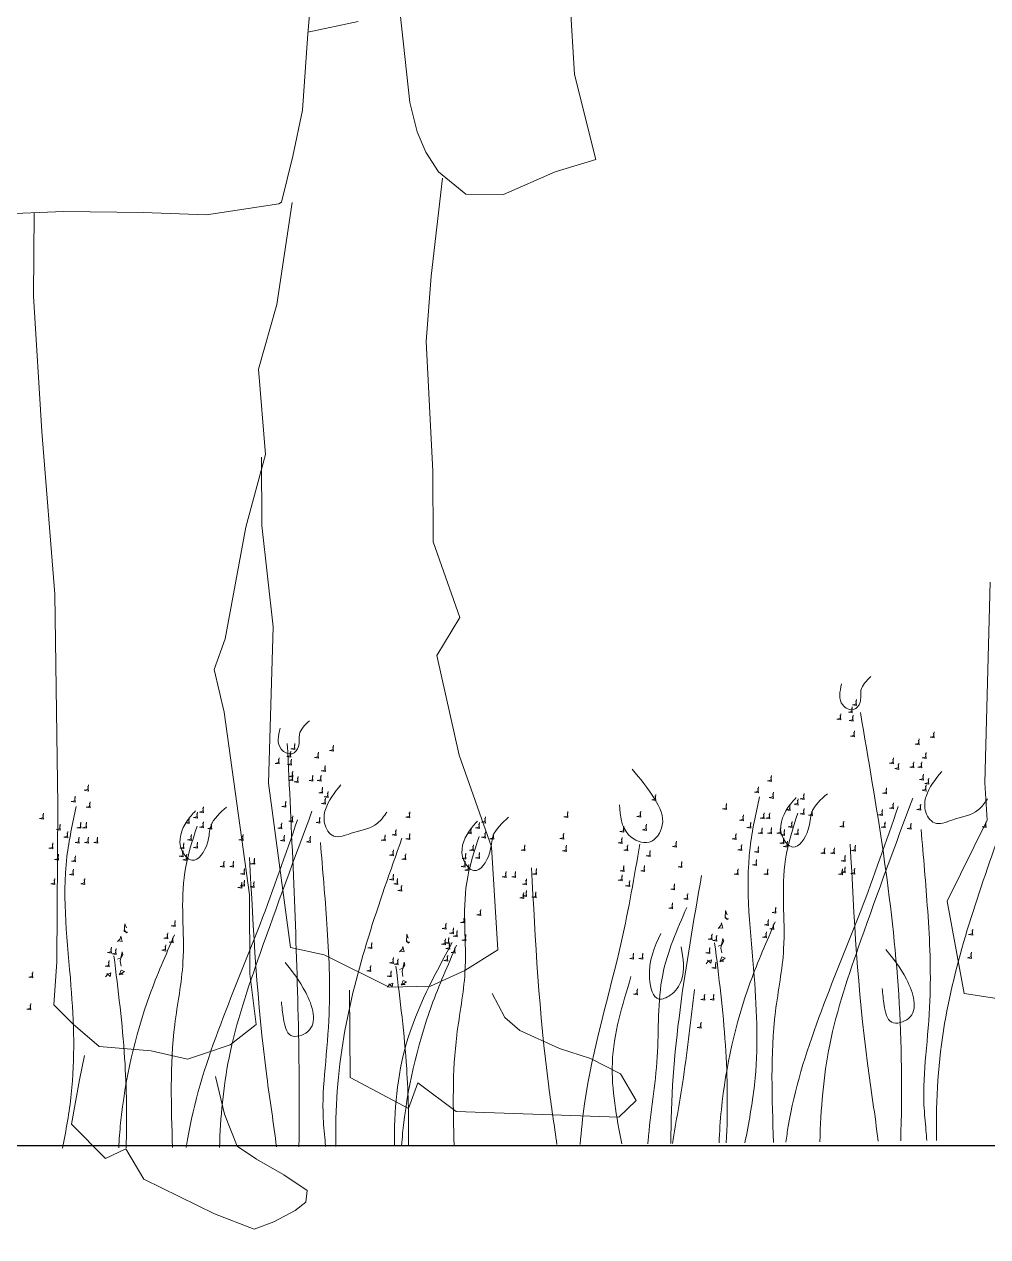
# Model space of a CAD drawing. Header units: metres. Extents: x 0 to 4415, y 1197 to 2590.
# Drawn here: x 1895.59 to 1896.078, y 1202.942 to 1203.556 of the extents above; entities that cross this region are included whole.
import ezdxf

# ---------------------------------------------------------------- set-up
doc = ezdxf.new("R2010")
doc.units = ezdxf.units.M
doc.layers.add('00-MUR', color=7, linetype='Continuous', lineweight=30)
doc.layers.add('AMENAGEMENT', color=7, linetype='Continuous', lineweight=5)
doc.layers.add('A_VEGETATION', color=7, linetype='Continuous', lineweight=9, true_color=0x009900)

# ---------------------------------------------------------------- blocks, each defined once
blk = doc.blocks.new('Arbustes 1_coupes')
at = {"flags": 128}
for points in [[(24.102, 5.509), (24.109, 5.448), (24.058, 5.456), (24.102, 5.465), (24.109, 5.526)], [(24.156, 5.606), (24.163, 5.545), (24.112, 5.553), (24.156, 5.562), (24.163, 5.623)], [(23.952, 5.42), (23.959, 5.359), (23.908, 5.368), (23.952, 5.377), (23.959, 5.438)], [(24.112, 5.403), (24.119, 5.342), (24.067, 5.351), (24.112, 5.359), (24.119, 5.42)], [(24.128, 5.2), (24.135, 5.139), (24.084, 5.148), (24.128, 5.156), (24.135, 5.217)], [(25.16, 5.182), (25.167, 5.122), (25.115, 5.13), (25.16, 5.139), (25.167, 5.2)], [(16.891, 5.052), (16.898, 4.991), (16.846, 5), (16.891, 5.009), (16.898, 5.07)], [(17.389, 5.03), (17.396, 4.969), (17.344, 4.978), (17.389, 4.987), (17.396, 5.048)], [(24.965, 5.094), (24.972, 5.033), (24.92, 5.042), (24.965, 5.051), (24.972, 5.111)], [(16.687, 4.867), (16.694, 4.806), (16.643, 4.814), (16.687, 4.823), (16.694, 4.884)], [(16.837, 4.955), (16.844, 4.894), (16.793, 4.903), (16.837, 4.912), (16.844, 4.972)], [(16.846, 4.849), (16.853, 4.788), (16.802, 4.797), (16.846, 4.806), (16.853, 4.867)], [(17.194, 4.942), (17.201, 4.881), (17.15, 4.89), (17.194, 4.898), (17.201, 4.959)], [(24.632, 4.848), (24.639, 4.787), (24.588, 4.796), (24.632, 4.804), (24.639, 4.865)], [(25.054, 4.919), (25.061, 4.858), (25.009, 4.867), (25.054, 4.875), (25.061, 4.936)], [(16.862, 4.696), (16.869, 4.635), (16.817, 4.643), (16.862, 4.652), (16.869, 4.713)], [(17.284, 4.767), (17.291, 4.706), (17.239, 4.714), (17.284, 4.723), (17.291, 4.784)], [(24.702, 4.778), (24.709, 4.717), (24.658, 4.726), (24.702, 4.735), (24.709, 4.796)], [(24.895, 4.796), (24.902, 4.735), (24.85, 4.743), (24.895, 4.752), (24.902, 4.813)], [(25, 4.796), (25.007, 4.735), (24.956, 4.743), (25, 4.752), (25.007, 4.813)], [(16.863, 4.646), (16.87, 4.586), (16.818, 4.594), (16.863, 4.603), (16.87, 4.664)], [(16.932, 4.626), (16.939, 4.565), (16.887, 4.574), (16.932, 4.583), (16.939, 4.643)], [(17.124, 4.643), (17.131, 4.583), (17.08, 4.591), (17.124, 4.6), (17.131, 4.661)], [(17.23, 4.643), (17.237, 4.583), (17.185, 4.591), (17.23, 4.6), (17.237, 4.661)], [(23.055, 4.625), (23.062, 4.564), (23.01, 4.572), (23.055, 4.581), (23.062, 4.642)], [(25.019, 4.638), (25.026, 4.577), (24.974, 4.585), (25.019, 4.594), (25.026, 4.655)], [(25.089, 4.584), (25.096, 4.523), (25.045, 4.532), (25.089, 4.541), (25.096, 4.601)], [(14.049, 4.378), (14.056, 4.317), (14.004, 4.326), (14.049, 4.335), (14.056, 4.396)], [(14.217, 4.523), (14.225, 4.462), (14.173, 4.471), (14.217, 4.48), (14.225, 4.541)], [(17.248, 4.485), (17.255, 4.425), (17.204, 4.433), (17.248, 4.442), (17.255, 4.503)], [(17.319, 4.432), (17.326, 4.371), (17.274, 4.38), (17.319, 4.388), (17.326, 4.449)], [(21.557, 4.384), (21.564, 4.323), (21.512, 4.332), (21.557, 4.341), (21.564, 4.401)], [(22.886, 4.48), (22.893, 4.419), (22.841, 4.427), (22.886, 4.436), (22.893, 4.497)], [(23.078, 4.407), (23.085, 4.346), (23.033, 4.355), (23.078, 4.364), (23.085, 4.425)], [(23.476, 4.391), (23.484, 4.33), (23.432, 4.339), (23.476, 4.348), (23.484, 4.409)], [(24.543, 4.461), (24.55, 4.4), (24.498, 4.409), (24.543, 4.417), (24.55, 4.478)], [(25.054, 4.497), (25.061, 4.436), (25.009, 4.445), (25.054, 4.454), (25.061, 4.514)], [(14.241, 4.306), (14.248, 4.245), (14.196, 4.254), (14.241, 4.262), (14.248, 4.323)], [(15.706, 4.239), (15.713, 4.178), (15.661, 4.187), (15.706, 4.196), (15.713, 4.256)], [(16.773, 4.309), (16.78, 4.248), (16.728, 4.256), (16.773, 4.265), (16.78, 4.326)], [(17.284, 4.345), (17.291, 4.284), (17.239, 4.293), (17.284, 4.301), (17.291, 4.362)], [(22.473, 4.262), (22.48, 4.201), (22.429, 4.21), (22.473, 4.219), (22.48, 4.28)], [(23.294, 4.251), (23.301, 4.19), (23.249, 4.199), (23.294, 4.207), (23.301, 4.268)], [(23.399, 4.32), (23.406, 4.259), (23.355, 4.268), (23.399, 4.277), (23.406, 4.338)], [(24.632, 4.268), (24.639, 4.207), (24.588, 4.216), (24.632, 4.225), (24.639, 4.285)], [(24.984, 4.251), (24.991, 4.19), (24.939, 4.199), (24.984, 4.207), (24.991, 4.268)], [(13.636, 4.161), (13.643, 4.1), (13.592, 4.109), (13.636, 4.117), (13.643, 4.178)], [(15.523, 4.099), (15.53, 4.038), (15.479, 4.046), (15.523, 4.055), (15.53, 4.116)], [(15.629, 4.168), (15.636, 4.107), (15.584, 4.116), (15.629, 4.125), (15.636, 4.185)], [(16.862, 4.116), (16.869, 4.055), (16.817, 4.064), (16.862, 4.072), (16.869, 4.133)], [(17.213, 4.099), (17.22, 4.038), (17.169, 4.046), (17.213, 4.055), (17.22, 4.116)], [(18.376, 4.168), (18.383, 4.107), (18.331, 4.116), (18.376, 4.125), (18.383, 4.185)], [(19.353, 4.097), (19.36, 4.036), (19.309, 4.045), (19.353, 4.054), (19.36, 4.114)], [(20.42, 4.167), (20.427, 4.106), (20.375, 4.114), (20.42, 4.123), (20.427, 4.184)], [(21.362, 4.167), (21.369, 4.106), (21.318, 4.114), (21.362, 4.123), (21.369, 4.184)], [(22.691, 4.117), (22.698, 4.057), (22.647, 4.065), (22.691, 4.074), (22.698, 4.135)], [(22.958, 4.142), (22.965, 4.081), (22.914, 4.09), (22.958, 4.099), (22.965, 4.159)], [(23.031, 4.142), (23.038, 4.081), (22.987, 4.09), (23.031, 4.099), (23.038, 4.159)], [(23.476, 4.197), (23.484, 4.136), (23.432, 4.145), (23.476, 4.154), (23.484, 4.214)], [(23.584, 4.18), (23.591, 4.119), (23.54, 4.128), (23.584, 4.136), (23.591, 4.197)], [(24.489, 4.18), (24.496, 4.119), (24.445, 4.128), (24.489, 4.136), (24.496, 4.197)], [(13.854, 4.016), (13.861, 3.955), (13.81, 3.964), (13.854, 3.972), (13.861, 4.033)], [(13.95, 3.92), (13.957, 3.859), (13.906, 3.868), (13.95, 3.877), (13.957, 3.938)], [(14.121, 4.041), (14.128, 3.98), (14.077, 3.988), (14.121, 3.997), (14.128, 4.058)], [(14.194, 4.041), (14.201, 3.98), (14.15, 3.988), (14.194, 3.997), (14.201, 4.058)], [(15.706, 4.045), (15.713, 3.984), (15.661, 3.993), (15.706, 4.001), (15.713, 4.062)], [(15.814, 4.028), (15.821, 3.967), (15.769, 3.975), (15.814, 3.984), (15.821, 4.045)], [(16.719, 4.028), (16.726, 3.967), (16.674, 3.975), (16.719, 3.984), (16.726, 4.045)], [(18.198, 3.939), (18.205, 3.878), (18.153, 3.887), (18.198, 3.896), (18.205, 3.957)], [(19.17, 3.957), (19.177, 3.896), (19.126, 3.904), (19.17, 3.913), (19.177, 3.974)], [(19.276, 4.026), (19.283, 3.965), (19.231, 3.974), (19.276, 3.983), (19.283, 4.043)], [(19.353, 3.903), (19.36, 3.842), (19.309, 3.851), (19.353, 3.859), (19.36, 3.92)], [(21.144, 3.972), (21.151, 3.912), (21.1, 3.92), (21.144, 3.929), (21.151, 3.99)], [(21.435, 3.997), (21.442, 3.936), (21.39, 3.945), (21.435, 3.954), (21.442, 4.014)], [(22.787, 4.022), (22.794, 3.961), (22.743, 3.97), (22.787, 3.978), (22.794, 4.039)], [(22.933, 3.949), (22.94, 3.888), (22.888, 3.897), (22.933, 3.906), (22.94, 3.967)], [(23.055, 3.949), (23.062, 3.888), (23.01, 3.897), (23.055, 3.906), (23.062, 3.967)], [(23.174, 3.949), (23.181, 3.888), (23.13, 3.897), (23.174, 3.906), (23.181, 3.967)], [(23.223, 3.925), (23.23, 3.864), (23.179, 3.872), (23.223, 3.881), (23.23, 3.942)], [(23.319, 4.03), (23.326, 3.97), (23.275, 3.978), (23.319, 3.987), (23.326, 4.048)], [(23.399, 3.933), (23.406, 3.872), (23.355, 3.881), (23.399, 3.89), (23.406, 3.951)], [(23.987, 4.03), (23.995, 3.97), (23.943, 3.978), (23.987, 3.987), (23.995, 4.048)], [(24.524, 4.022), (24.531, 3.961), (24.48, 3.97), (24.524, 3.978), (24.531, 4.039)], [(24.859, 4.004), (24.867, 3.943), (24.815, 3.952), (24.859, 3.961), (24.867, 4.022)], [(25.828, 4.022), (25.835, 3.961), (25.783, 3.97), (25.828, 3.978), (25.835, 4.039)], [(13.758, 3.775), (13.765, 3.715), (13.714, 3.723), (13.758, 3.732), (13.765, 3.793)], [(14.096, 3.848), (14.103, 3.787), (14.051, 3.796), (14.096, 3.804), (14.103, 3.865)], [(14.217, 3.848), (14.225, 3.787), (14.173, 3.796), (14.217, 3.804), (14.225, 3.865)], [(14.337, 3.848), (14.344, 3.787), (14.293, 3.796), (14.337, 3.804), (14.344, 3.865)], [(15.453, 3.772), (15.46, 3.712), (15.408, 3.72), (15.453, 3.729), (15.46, 3.79)], [(15.549, 3.878), (15.556, 3.817), (15.504, 3.826), (15.549, 3.835), (15.556, 3.896)], [(15.629, 3.781), (15.636, 3.72), (15.584, 3.729), (15.629, 3.738), (15.636, 3.799)], [(16.217, 3.878), (16.224, 3.817), (16.172, 3.826), (16.217, 3.835), (16.224, 3.896)], [(16.754, 3.87), (16.761, 3.809), (16.709, 3.817), (16.754, 3.826), (16.761, 3.887)], [(17.089, 3.852), (17.096, 3.791), (17.044, 3.8), (17.089, 3.809), (17.096, 3.87)], [(18.057, 3.87), (18.064, 3.809), (18.013, 3.817), (18.057, 3.826), (18.064, 3.887)], [(18.376, 3.887), (18.383, 3.826), (18.331, 3.835), (18.376, 3.843), (18.383, 3.904)], [(19.461, 3.886), (19.468, 3.825), (19.417, 3.833), (19.461, 3.842), (19.468, 3.903)], [(20.366, 3.886), (20.373, 3.825), (20.321, 3.833), (20.366, 3.842), (20.373, 3.903)], [(21.121, 3.828), (21.128, 3.767), (21.076, 3.775), (21.121, 3.784), (21.128, 3.845)], [(21.822, 3.78), (21.829, 3.719), (21.777, 3.728), (21.822, 3.736), (21.829, 3.797)], [(22.595, 3.877), (22.602, 3.816), (22.551, 3.825), (22.595, 3.833), (22.602, 3.894)], [(23.214, 3.819), (23.221, 3.758), (23.169, 3.767), (23.214, 3.775), (23.221, 3.836)], [(23.258, 3.775), (23.266, 3.715), (23.214, 3.723), (23.258, 3.732), (23.266, 3.793)], [(13.831, 3.63), (13.838, 3.57), (13.786, 3.578), (13.831, 3.587), (13.838, 3.648)], [(14.049, 3.606), (14.056, 3.545), (14.004, 3.554), (14.049, 3.562), (14.056, 3.623)], [(15.443, 3.667), (15.45, 3.606), (15.399, 3.615), (15.443, 3.623), (15.45, 3.684)], [(15.488, 3.623), (15.495, 3.562), (15.443, 3.571), (15.488, 3.58), (15.495, 3.641)], [(18.163, 3.675), (18.17, 3.615), (18.118, 3.623), (18.163, 3.632), (18.17, 3.693)], [(18.322, 3.623), (18.329, 3.562), (18.277, 3.571), (18.322, 3.58), (18.329, 3.641)], [(19.1, 3.63), (19.107, 3.57), (19.056, 3.578), (19.1, 3.587), (19.107, 3.648)], [(19.196, 3.736), (19.203, 3.675), (19.152, 3.684), (19.196, 3.693), (19.203, 3.754)], [(19.276, 3.639), (19.283, 3.578), (19.231, 3.587), (19.276, 3.596), (19.283, 3.657)], [(19.864, 3.736), (19.871, 3.675), (19.82, 3.684), (19.864, 3.693), (19.871, 3.754)], [(20.401, 3.728), (20.408, 3.667), (20.357, 3.675), (20.401, 3.684), (20.408, 3.745)], [(21.193, 3.732), (21.2, 3.671), (21.149, 3.68), (21.193, 3.688), (21.2, 3.749)], [(21.484, 3.659), (21.491, 3.599), (21.44, 3.607), (21.484, 3.616), (21.491, 3.677)], [(22.668, 3.732), (22.675, 3.671), (22.623, 3.68), (22.668, 3.688), (22.675, 3.749)], [(22.886, 3.707), (22.893, 3.646), (22.841, 3.655), (22.886, 3.664), (22.893, 3.725)], [(23.741, 3.687), (23.748, 3.626), (23.697, 3.635), (23.741, 3.644), (23.748, 3.704)], [(23.866, 3.687), (23.873, 3.626), (23.821, 3.635), (23.866, 3.644), (23.873, 3.704)], [(24.006, 3.59), (24.013, 3.529), (23.962, 3.538), (24.006, 3.546), (24.013, 3.607)], [(24.138, 3.722), (24.145, 3.661), (24.093, 3.67), (24.138, 3.678), (24.145, 3.739)], [(14.023, 3.436), (14.03, 3.375), (13.978, 3.384), (14.023, 3.393), (14.03, 3.454)], [(15.971, 3.535), (15.978, 3.474), (15.926, 3.483), (15.971, 3.491), (15.978, 3.552)], [(16.095, 3.535), (16.102, 3.474), (16.051, 3.483), (16.095, 3.491), (16.102, 3.552)], [(16.236, 3.438), (16.243, 3.377), (16.191, 3.386), (16.236, 3.394), (16.243, 3.455)], [(16.367, 3.57), (16.374, 3.509), (16.322, 3.517), (16.367, 3.526), (16.374, 3.587)], [(19.091, 3.525), (19.098, 3.464), (19.046, 3.473), (19.091, 3.481), (19.098, 3.542)], [(19.135, 3.481), (19.142, 3.42), (19.091, 3.429), (19.135, 3.438), (19.142, 3.499)], [(21.144, 3.465), (21.151, 3.404), (21.1, 3.413), (21.144, 3.422), (21.151, 3.483)], [(21.411, 3.465), (21.418, 3.404), (21.367, 3.413), (21.411, 3.422), (21.418, 3.483)], [(21.894, 3.515), (21.901, 3.454), (21.85, 3.462), (21.894, 3.471), (21.901, 3.532)], [(22.86, 3.538), (22.867, 3.477), (22.815, 3.486), (22.86, 3.494), (22.867, 3.555)], [(24.006, 3.441), (24.013, 3.38), (23.962, 3.388), (24.006, 3.397), (24.013, 3.458)], [(13.781, 3.316), (13.789, 3.255), (13.737, 3.264), (13.781, 3.273), (13.789, 3.333)], [(14.168, 3.316), (14.175, 3.255), (14.124, 3.264), (14.168, 3.273), (14.175, 3.333)], [(16.236, 3.288), (16.243, 3.228), (16.191, 3.236), (16.236, 3.245), (16.243, 3.306)], [(18.163, 3.359), (18.17, 3.299), (18.118, 3.307), (18.163, 3.316), (18.17, 3.377)], [(18.216, 3.306), (18.223, 3.245), (18.172, 3.254), (18.216, 3.262), (18.223, 3.323)], [(19.618, 3.393), (19.625, 3.332), (19.574, 3.341), (19.618, 3.349), (19.625, 3.41)], [(19.742, 3.393), (19.749, 3.332), (19.698, 3.341), (19.742, 3.349), (19.749, 3.41)], [(19.883, 3.296), (19.89, 3.235), (19.839, 3.244), (19.883, 3.252), (19.89, 3.313)], [(20.014, 3.428), (20.021, 3.367), (19.97, 3.375), (20.014, 3.384), (20.021, 3.445)], [(21.121, 3.345), (21.128, 3.284), (21.076, 3.293), (21.121, 3.302), (21.128, 3.362)], [(22.619, 3.417), (22.626, 3.357), (22.574, 3.365), (22.619, 3.374), (22.626, 3.435)], [(23.005, 3.417), (23.012, 3.357), (22.961, 3.365), (23.005, 3.374), (23.012, 3.435)], [(23.971, 3.415), (23.978, 3.354), (23.927, 3.362), (23.971, 3.371), (23.978, 3.432)], [(24.128, 3.423), (24.135, 3.362), (24.084, 3.371), (24.128, 3.38), (24.135, 3.441)], [(16.201, 3.262), (16.208, 3.202), (16.156, 3.21), (16.201, 3.219), (16.208, 3.28)], [(16.358, 3.271), (16.365, 3.21), (16.313, 3.219), (16.358, 3.228), (16.365, 3.288)], [(18.268, 3.217), (18.275, 3.157), (18.223, 3.165), (18.268, 3.174), (18.275, 3.235)], [(19.848, 3.12), (19.855, 3.059), (19.803, 3.068), (19.848, 3.077), (19.855, 3.138)], [(19.883, 3.146), (19.89, 3.086), (19.839, 3.094), (19.883, 3.103), (19.89, 3.164)], [(20.005, 3.129), (20.012, 3.068), (19.96, 3.077), (20.005, 3.086), (20.012, 3.146)], [(21.217, 3.273), (21.224, 3.212), (21.172, 3.22), (21.217, 3.229), (21.224, 3.29)], [(21.798, 3.225), (21.805, 3.164), (21.754, 3.173), (21.798, 3.181), (21.805, 3.242)], [(21.772, 2.983), (21.779, 2.922), (21.728, 2.931), (21.772, 2.939), (21.779, 3)], [(21.967, 3.103), (21.974, 3.042), (21.922, 3.051), (21.967, 3.059), (21.974, 3.12)], [(19.079, 2.804), (19.086, 2.744), (19.035, 2.752), (19.079, 2.761), (19.086, 2.822)], [(19.29, 2.902), (19.297, 2.841), (19.245, 2.849), (19.29, 2.858), (19.297, 2.919)], [(22.457, 2.816), (22.483, 2.781), (22.499, 2.79), (22.457, 2.799), (22.464, 2.896), (22.483, 2.842)], [(23.108, 2.922), (23.115, 2.861), (23.064, 2.87), (23.108, 2.878), (23.115, 2.939)], [(14.686, 2.664), (14.712, 2.629), (14.728, 2.638), (14.686, 2.646), (14.693, 2.744), (14.712, 2.69)], [(15.338, 2.77), (15.345, 2.709), (15.293, 2.718), (15.338, 2.726), (15.345, 2.787)], [(18.842, 2.725), (18.849, 2.664), (18.798, 2.673), (18.842, 2.681), (18.849, 2.742)], [(18.938, 2.664), (18.945, 2.603), (18.894, 2.612), (18.938, 2.62), (18.945, 2.681)], [(22.386, 2.675), (22.429, 2.667), (22.412, 2.736), (22.403, 2.702), (22.368, 2.667)], [(23.01, 2.762), (23.017, 2.702), (22.965, 2.71), (23.01, 2.719), (23.017, 2.78)], [(23.08, 2.71), (23.087, 2.649), (23.036, 2.658), (23.08, 2.667), (23.087, 2.728)], [(14.616, 2.523), (14.658, 2.515), (14.642, 2.584), (14.632, 2.549), (14.597, 2.515)], [(15.239, 2.61), (15.247, 2.549), (15.195, 2.558), (15.239, 2.567), (15.247, 2.628)], [(15.31, 2.558), (15.317, 2.497), (15.265, 2.506), (15.31, 2.515), (15.317, 2.575)], [(18.334, 2.522), (18.359, 2.487), (18.376, 2.496), (18.334, 2.504), (18.341, 2.602), (18.359, 2.548)], [(18.833, 2.523), (18.84, 2.462), (18.788, 2.471), (18.833, 2.48), (18.84, 2.541)], [(18.877, 2.541), (18.884, 2.48), (18.833, 2.489), (18.877, 2.497), (18.884, 2.558)], [(18.985, 2.628), (18.992, 2.567), (18.941, 2.575), (18.985, 2.584), (18.992, 2.645)], [(19.098, 2.575), (19.105, 2.515), (19.053, 2.523), (19.098, 2.532), (19.105, 2.593)], [(22.281, 2.578), (22.288, 2.518), (22.236, 2.526), (22.281, 2.535), (22.288, 2.596)], [(22.342, 2.561), (22.349, 2.5), (22.297, 2.509), (22.342, 2.518), (22.349, 2.578)], [(22.412, 2.349), (22.403, 2.412), (22.429, 2.535), (22.438, 2.5), (22.412, 2.455), (22.368, 2.438)], [(22.984, 2.604), (22.991, 2.544), (22.94, 2.552), (22.984, 2.561), (22.991, 2.622)], [(25.652, 2.631), (25.659, 2.57), (25.607, 2.578), (25.652, 2.587), (25.659, 2.648)], [(14.51, 2.426), (14.518, 2.365), (14.466, 2.374), (14.51, 2.383), (14.518, 2.444)], [(14.571, 2.409), (14.578, 2.348), (14.527, 2.357), (14.571, 2.365), (14.578, 2.426)], [(14.642, 2.197), (14.632, 2.26), (14.658, 2.383), (14.668, 2.348), (14.642, 2.303), (14.597, 2.286)], [(15.214, 2.452), (15.221, 2.391), (15.169, 2.4), (15.214, 2.409), (15.221, 2.47)], [(17.881, 2.478), (17.888, 2.418), (17.837, 2.426), (17.881, 2.435), (17.888, 2.496)], [(18.263, 2.381), (18.306, 2.373), (18.289, 2.442), (18.28, 2.407), (18.245, 2.373)], [(18.887, 2.468), (18.894, 2.407), (18.842, 2.416), (18.887, 2.425), (18.894, 2.486)], [(18.957, 2.416), (18.964, 2.355), (18.913, 2.364), (18.957, 2.373), (18.964, 2.433)], [(22.253, 2.403), (22.26, 2.342), (22.208, 2.351), (22.253, 2.36), (22.26, 2.42)], [(14.482, 2.251), (14.489, 2.19), (14.438, 2.199), (14.482, 2.207), (14.489, 2.268)], [(17.865, 2.18), (17.872, 2.119), (17.82, 2.128), (17.865, 2.136), (17.872, 2.197)], [(18.158, 2.284), (18.165, 2.223), (18.113, 2.232), (18.158, 2.241), (18.165, 2.302)], [(18.219, 2.267), (18.226, 2.206), (18.174, 2.215), (18.219, 2.223), (18.226, 2.284)], [(18.289, 2.055), (18.28, 2.118), (18.306, 2.241), (18.315, 2.206), (18.289, 2.161), (18.245, 2.144)], [(18.861, 2.31), (18.868, 2.249), (18.817, 2.258), (18.861, 2.267), (18.868, 2.328)], [(21.266, 2.331), (21.273, 2.27), (21.222, 2.278), (21.266, 2.287), (21.273, 2.348)], [(21.386, 2.331), (21.393, 2.27), (21.341, 2.278), (21.386, 2.287), (21.393, 2.348)], [(22.227, 2.254), (22.272, 2.218), (22.281, 2.262), (22.236, 2.244), (22.211, 2.209)], [(22.33, 2.21), (22.337, 2.149), (22.286, 2.158), (22.33, 2.167), (22.337, 2.228)], [(22.386, 2.235), (22.457, 2.28), (22.412, 2.297), (22.394, 2.244), (22.438, 2.244)], [(25.635, 2.332), (25.642, 2.271), (25.591, 2.28), (25.635, 2.289), (25.642, 2.349)], [(13.493, 2.109), (13.5, 2.048), (13.449, 2.057), (13.493, 2.065), (13.5, 2.126)], [(14.457, 2.102), (14.501, 2.065), (14.51, 2.11), (14.466, 2.091), (14.44, 2.057)], [(14.616, 2.083), (14.686, 2.128), (14.642, 2.145), (14.623, 2.091), (14.668, 2.091)], [(18.13, 2.109), (18.137, 2.048), (18.085, 2.057), (18.13, 2.065), (18.137, 2.126)], [(18.104, 1.96), (18.148, 1.923), (18.158, 1.968), (18.113, 1.949), (18.088, 1.915)], [(18.263, 1.941), (18.334, 1.986), (18.289, 2.003), (18.27, 1.949), (18.315, 1.949)], [(21.313, 1.871), (21.32, 1.81), (21.268, 1.819), (21.313, 1.828), (21.32, 1.889)], [(22.185, 1.799), (22.192, 1.738), (22.14, 1.747), (22.185, 1.755), (22.192, 1.816)], [(22.304, 1.799), (22.311, 1.738), (22.26, 1.747), (22.304, 1.755), (22.311, 1.816)], [(13.467, 1.697), (13.474, 1.636), (13.423, 1.645), (13.467, 1.654), (13.474, 1.715)], [(22.136, 1.436), (22.143, 1.376), (22.091, 1.384), (22.136, 1.393), (22.143, 1.454)]]:
    blk.add_lwpolyline(points, dxfattribs=at)
for points in [[(23.971, 5.823), (23.985, 5.551), (24.126, 5.491), (24.21, 5.585), (24.222, 5.739), (24.351, 5.917)], [(16.706, 5.27), (16.72, 4.997), (16.861, 4.938), (16.945, 5.032), (16.957, 5.185), (17.086, 5.364)], [(21.093, 4.267), (21.212, 3.88), (21.479, 3.784), (21.648, 4.001), (21.552, 4.339), (21.261, 4.726)], [(25.263, 4.687), (25.061, 4.367), (25.049, 4.19), (25.169, 4.023), (25.394, 4.059), (25.736, 4.19), (25.856, 4.332)], [(17.492, 4.535), (17.291, 4.214), (17.279, 4.038), (17.398, 3.871), (17.623, 3.907), (17.966, 4.038), (18.085, 4.18)], [(23.38, 4.355), (23.273, 4.225), (23.202, 3.846), (23.333, 3.716), (23.535, 3.941), (23.582, 4.165), (23.784, 4.403)], [(15.61, 4.203), (15.502, 4.072), (15.432, 3.694), (15.563, 3.564), (15.765, 3.788), (15.811, 4.013), (16.013, 4.251)], [(19.257, 4.061), (19.149, 3.93), (19.079, 3.552), (19.21, 3.422), (19.412, 3.646), (19.459, 3.871), (19.66, 4.109)], [(21.625, 2.6), (21.479, 2.02), (21.599, 1.755), (21.744, 1.803), (21.89, 1.996), (21.89, 2.431)], [(24.487, 1.883), (24.513, 1.665), (24.609, 1.448), (24.827, 1.496), (24.801, 2.003), (24.536, 2.39)], [(16.716, 1.731), (16.742, 1.513), (16.838, 1.296), (17.056, 1.344), (17.03, 1.851), (16.765, 2.238)]]:
    blk.add_spline(points, degree=3)
for points, knots in [([(24.722, -0.086), (24.742, 0.545), (24.732, 2.405), (24.419, 4.239), (24.213, 5.451)], [0.587601, 0.587601, 0.587601, 0.587601, 1.060659, 1.979923, 1.979923, 1.979923, 1.979923]), ([(16.938, -0.144), (16.948, 0.455), (16.932, 2.195), (16.852, 3.932), (16.8, 5.07)], [0.611371, 0.611371, 0.611371, 0.611371, 1.060659, 1.915226, 1.915226, 1.915226, 1.915226]), ([(13.88, -0.156), (13.925, 0.076), (14.054, 0.768), (14.012, 2.032), (13.851, 3.284), (14.02, 4.045), (14.067, 4.262)], [0.632298, 0.632298, 0.632298, 0.632298, 0.809449, 1.159779, 1.576588, 1.74244, 1.74244, 1.74244, 1.74244]), ([(22.707, -0.105), (22.756, 0.144), (22.892, 0.852), (22.849, 2.134), (22.688, 3.385), (22.857, 4.147), (22.905, 4.364)], [0.619473, 0.619473, 0.619473, 0.619473, 0.809449, 1.159779, 1.576588, 1.74244, 1.74244, 1.74244, 1.74244]), ([(23.237, -0.1), (23.246, -0.031), (23.398, 0.995), (24.065, 2.413), (24.543, 3.786), (24.7, 4.236)], [0.568199, 0.568199, 0.568199, 0.568199, 0.620996, 1.355238, 1.713875, 1.713875, 1.713875, 1.713875]), ([(23.677, -0.096), (23.688, 0.326), (23.763, 1.218), (24.268, 2.685), (24.66, 3.735), (24.888, 4.345)], [0.563885, 0.563885, 0.563885, 0.563885, 0.879234, 1.231775, 1.720834, 1.720834, 1.720834, 1.720834]), ([(15.481, -0.151), (15.486, -0.116), (15.643, 0.875), (16.295, 2.261), (16.773, 3.634), (16.93, 4.084)], [0.594172, 0.594172, 0.594172, 0.594172, 0.620996, 1.355238, 1.713875, 1.713875, 1.713875, 1.713875]), ([(15.91, -0.149), (15.924, 0.24), (16.003, 1.097), (16.497, 2.533), (16.889, 3.583), (17.117, 4.193)], [0.588628, 0.588628, 0.588628, 0.588628, 0.879234, 1.231775, 1.720834, 1.720834, 1.720834, 1.720834]), ([(23.075, -0.102), (23.061, 0.464), (23.022, 1.304), (23.278, 2.509), (23.149, 3.391), (23.337, 3.958), (23.401, 4.155)], [0.556787, 0.556787, 0.556787, 0.556787, 0.980125, 1.184429, 1.47469, 1.628633, 1.628633, 1.628633, 1.628633]), ([(15.302, -0.151), (15.288, 0.381), (15.259, 1.186), (15.508, 2.357), (15.379, 3.239), (15.566, 3.806), (15.631, 4.003)], [0.582334, 0.582334, 0.582334, 0.582334, 0.980125, 1.184429, 1.47469, 1.628633, 1.628633, 1.628633, 1.628633]), ([(24.995, 3.939), (25.025, 3.589), (25.087, 2.852), (25.131, 1.877), (25.049, 1.04), (25.005, 0.489), (25.046, 0.102), (25.056, -0.039), (25.059, -0.083)], [0, 0, 0, 0, 0.263817, 0.554442, 0.730305, 0.892375, 0.973782, 1.010806, 1.010806, 1.010806, 1.010806]), ([(26.05, 3.993), (25.746, 3.145), (25.274, 1.824), (25.174, 0.449), (25.186, -0.073), (25.186, -0.081)], [0, 0, 0, 0, 0.66825, 1.040569, 1.046614, 1.046614, 1.046614, 1.046614]), ([(17.225, 3.787), (17.254, 3.437), (17.316, 2.7), (17.36, 1.725), (17.278, 0.888), (17.234, 0.336), (17.272, -0.015), (17.281, -0.129), (17.282, -0.143)], [0, 0, 0, 0, 0.2638175, 0.5544416, 0.7303048, 0.8923745, 0.973782, 0.9850114, 0.9850114, 0.9850114, 0.9850114]), ([(18.28, 3.841), (17.976, 2.992), (17.51, 1.692), (17.407, 0.347), (17.414, -0.142)], [0, 0, 0, 0, 0.66825, 1.024498, 1.024498, 1.024498, 1.024498]), ([(18.945, -0.133), (18.932, 0.345), (18.918, 1.096), (19.155, 2.215), (19.026, 3.097), (19.213, 3.664), (19.278, 3.861)], [0.622258, 0.622258, 0.622258, 0.622258, 0.980125, 1.184429, 1.47469, 1.628633, 1.628633, 1.628633, 1.628633]), ([(20.577, -0.122), (20.589, 0.053), (20.683, 0.944), (21.087, 2.211), (21.284, 3.339), (21.357, 3.759)], [0.6192538, 0.6192538, 0.6192538, 0.6192538, 0.7509262, 1.2899319, 1.6097799, 1.6097799, 1.6097799, 1.6097799]), ([(24.43, -0.089), (24.391, 0.246), (24.186, 1.542), (24.124, 2.811), (24.079, 3.751)], [0.5834025, 0.5834025, 0.5834025, 0.5834025, 0.8321355, 1.542813, 1.542813, 1.542813, 1.542813]), ([(16.648, -0.146), (16.611, 0.157), (16.414, 1.422), (16.354, 2.659), (16.308, 3.599)], [0.607008, 0.607008, 0.607008, 0.607008, 0.8321355, 1.542813, 1.542813, 1.542813, 1.542813]), ([(20.275, -0.124), (20.241, 0.125), (20.059, 1.333), (20.001, 2.517), (19.956, 3.457)], [0.6474397, 0.6474397, 0.6474397, 0.6474397, 0.8321355, 1.542813, 1.542813, 1.542813, 1.542813]), ([(21.451, -0.116), (21.452, -0.104), (21.482, 0.27), (21.618, 0.99), (21.562, 2.039), (21.835, 2.652), (21.962, 2.938)], [0.6282718, 0.6282718, 0.6282718, 0.6282718, 0.6369967, 0.9104139, 1.1765895, 1.4077095, 1.4077095, 1.4077095, 1.4077095]), ([(22.372, -0.108), (22.378, 0.036), (22.429, 0.742), (22.65, 1.718), (22.992, 2.492), (23.106, 2.751)], [0.5585808, 0.5585808, 0.5585808, 0.5585808, 0.6661195, 1.0883514, 1.3002657, 1.3002657, 1.3002657, 1.3002657]), ([(14.606, -0.154), (14.612, -0.046), (14.667, 0.625), (14.879, 1.566), (15.221, 2.34), (15.336, 2.599)], [0.5851256, 0.5851256, 0.5851256, 0.5851256, 0.6661195, 1.0883514, 1.3002657, 1.3002657, 1.3002657, 1.3002657]), ([(18.173, -0.138), (18.17, 0.317), (18.249, 1.248), (18.696, 2.069), (18.927, 2.491)], [0.6121211, 0.6121211, 0.6121211, 0.6121211, 0.9488556, 1.3050598, 1.3050598, 1.3050598, 1.3050598]), ([(18.265, -0.137), (18.269, -0.082), (18.326, 0.535), (18.526, 1.424), (18.869, 2.198), (18.983, 2.457)], [0.6247611, 0.6247611, 0.6247611, 0.6247611, 0.6661195, 1.0883514, 1.3002657, 1.3002657, 1.3002657, 1.3002657]), ([(22.466, -0.107), (22.488, 0.314), (22.48, 1.182), (22.375, 2.041), (22.321, 2.481)], [0.551892, 0.551892, 0.551892, 0.551892, 0.8681547, 1.2006627, 1.2006627, 1.2006627, 1.2006627]), ([(14.701, -0.154), (14.716, 0.233), (14.705, 1.065), (14.604, 1.889), (14.55, 2.329)], [0.5783473, 0.5783473, 0.5783473, 0.5783473, 0.8681547, 1.2006627, 1.2006627, 1.2006627, 1.2006627]), ([(18.353, -0.137), (18.362, 0.197), (18.346, 0.976), (18.251, 1.747), (18.198, 2.187)], [0.6180335, 0.6180335, 0.6180335, 0.6180335, 0.8681547, 1.2006627, 1.2006627, 1.2006627, 1.2006627]), ([(21.114, -0.118), (21.048, 0.232), (20.905, 0.965), (21.124, 1.677), (21.238, 2.045)], [0.6277155, 0.6277155, 0.6277155, 0.6277155, 0.8923782, 1.1768558, 1.1768558, 1.1768558, 1.1768558]), ([(21.768, -0.113), (21.818, 0.171), (21.937, 0.831), (22.014, 1.497), (22.058, 1.876)], [0.6215938, 0.6215938, 0.6215938, 0.6215938, 0.8381071, 1.1240936, 1.1240936, 1.1240936, 1.1240936])]:
    blk.add_open_spline(points, degree=3, knots=knots)
blk.add_open_spline([(21.75, -0.113), (21.742, 1.038), (21.948, 2.193), (22.154, 3.349)], degree=3)
blk = doc.blocks.new('HOM-ENF')
at = {"color": 7, "linetype": 'Continuous'}
for p, q in [((-255.08, 34.28), (-257.87, 2.82)), ((-212.77, 33.88), (-205.86, -29.52)), ((-122.35, -15.33), (-124.55, 20.88)), ((-257.58, 6.15), (-232.14, 11.6)), ((-257.87, 2.82), (-260.36, -33.49)), ((-111.52, -58.47), (-122.35, -15.33)), ((-205.86, -29.52), (-202.21, -44.45)), ((-260.36, -33.49), (-265.28, -56.81)), ((-202.21, -44.45), (-197.88, -54.68)), ((-197.88, -54.68), (-191.41, -64.67)), ((-265.28, -56.81), (-270.99, -80.13)), ((-132.15, -64.68), (-111.52, -58.47)), ((-191.41, -64.67), (-177.51, -76.05)), ((-158.4, -76.2), (-132.15, -64.68)), ((-195.01, -117.48), (-189.28, -67.8)), ((-177.51, -76.05), (-158.4, -76.2)), ((-381.42, -84.8), (-414.92, -86.15)), ((-396.47, -85.4), (-396.7, -127.76)), ((-341.06, -85.24), (-381.42, -84.8)), ((-309.06, -86.46), (-341.06, -85.24)), ((-272.34, -80.95), (-309.06, -86.46)), ((-273.3, -131.92), (-265.49, -80.26)), ((-270.99, -80.13), (-272.34, -80.95)), ((-197.59, -150.64), (-195.01, -117.48)), ((-396.7, -127.76), (-392.54, -196.2)), ((-282.67, -164.64), (-273.3, -131.92)), ((-194.26, -216.39), (-197.59, -150.64)), ((-279.04, -207.92), (-282.67, -164.64)), ((-392.54, -196.2), (-385.95, -278.72)), ((-289.1, -244.73), (-279.04, -207.92)), ((-281.14, -209.32), (-280.99, -243.97)), ((-194.09, -252.2), (-194.26, -216.39)), ((-299.52, -301.28), (-289.1, -244.73)), ((-280.99, -243.97), (-275.25, -295.35)), ((-180.5, -290.63), (-194.09, -252.2)), ((88.34, -272.66), (85.66, -374.36)), ((-385.95, -278.72), (-384.46, -385.74)), ((-192.28, -309.85), (-180.5, -290.63)), ((-275.25, -295.35), (-277.64, -374.58)), ((-305.19, -316.89), (-299.52, -301.28)), ((-180.95, -360.33), (-192.28, -309.85)), ((-300.09, -338.46), (-305.19, -316.89)), ((-287.28, -431.11), (-300.09, -338.46)), ((-164.48, -406.83), (-180.95, -360.33)), ((-277.64, -374.58), (-266.39, -457.77)), ((85.66, -374.36), (86.83, -393.3)), ((-384.46, -385.74), (-384.91, -465.13)), ((86.83, -393.3), (66.6, -434.38)), ((-161.25, -459.03), (-164.48, -406.83)), ((-287.01, -471.18), (-287.28, -431.11)), ((66.6, -434.38), (75.14, -481.05)), ((-266.39, -457.77), (-249.28, -461.48)), ((-178.06, -469.45), (-161.25, -459.03)), ((-384.91, -465.13), (-386.38, -486.84)), ((-249.28, -461.48), (-216.41, -477.82)), ((-283.76, -496.86), (-287.01, -471.18)), ((-195.51, -477.37), (-178.06, -469.45)), ((-216.41, -477.82), (-195.51, -477.37)), ((-236.54, -479.39), (-236.11, -523.64)), ((-157.66, -493.19), (-164.17, -481.06)), ((75.14, -481.05), (121.37, -488.2)), ((-386.38, -486.84), (-376.69, -496.7)), ((-376.69, -496.7), (-363.48, -508.04)), ((-297.09, -507.21), (-283.76, -496.86)), ((-150.1, -499.84), (-157.66, -493.19)), ((-130, -508.93), (-150.1, -499.84)), ((-363.48, -508.04), (-337.1, -510.19)), ((-309.97, -511.55), (-297.09, -507.21)), ((-114.29, -514.03), (-130, -508.93)), ((-370.88, -512.48), (-373.33, -524.82)), ((-337.1, -510.19), (-318.62, -514.44)), ((-318.62, -514.44), (-309.97, -511.55)), ((-99.1, -521.88), (-114.29, -514.03)), ((-91.19, -535.34), (-99.1, -521.88)), ((-373.33, -524.82), (-377.5, -547.33)), ((-299.83, -542.25), (-304.36, -523.24)), ((-236.11, -523.64), (-206.51, -539.34)), ((-206.51, -539.34), (-201.93, -526.37)), ((-201.93, -526.37), (-182.5, -540.93)), ((-99.97, -543.73), (-91.19, -535.34)), ((-293.41, -558.48), (-299.83, -542.25)), ((-182.5, -540.93), (-99.97, -543.73)), ((-377.5, -547.33), (-360.14, -564.68)), ((-283.71, -565.08), (-293.41, -558.48)), ((-360.14, -564.68), (-349.92, -559.77)), ((-349.92, -559.77), (-340.8, -575.15)), ((-269.88, -572.95), (-283.71, -565.08)), ((-340.8, -575.15), (-304.91, -592.86)), ((-258.01, -580.87), (-269.88, -572.95)), ((-258.65, -586.93), (-258.01, -580.87)), ((-264.01, -591.14), (-258.65, -586.93)), ((-304.91, -592.86), (-284.85, -600.59)), ((-274.8, -596.85), (-264.01, -591.14)), ((-284.85, -600.59), (-274.8, -596.85))]:
    blk.add_line(p, q, dxfattribs=at)

msp = doc.modelspace()

# ---------------------------------------------------------------- linework, layer by layer
at = {"layer": '00-MUR'}
msp.add_lwpolyline([(1893.20518, 1202.18817), (1890.20518, 1202.18817), (1893.20518, 1202.18817), (1893.20518, 1202.98817), (1896.11234, 1202.98817), (1896.11234, 1199.73817), (1908.06234, 1199.73817)], dxfattribs=at)

# ---------------------------------------------------------------- block references
at = {"layer": 'A_VEGETATION', "color": 86, "true_color": 0x1b6b00, "xscale": 0.03920000000000341, "yscale": 0.03920000000000341, "zscale": 0.03920000000000341, "rotation": 0.1380011812737671}
msp.add_blockref('Arbustes 1_coupes', (1895.06486, 1202.99163), dxfattribs=at)
at = {"layer": 'AMENAGEMENT', "xscale": 0.001, "yscale": 0.001, "zscale": 0.001}
msp.add_blockref('HOM-ENF', (1895.99097, 1203.54637), dxfattribs=at)

doc.saveas('drawing.dxf')
